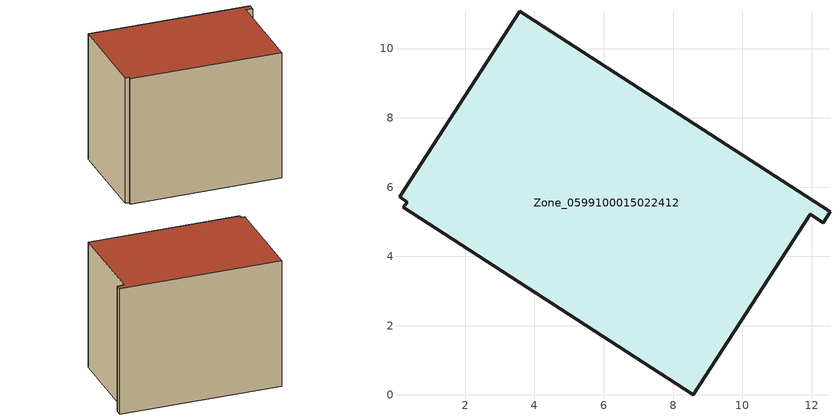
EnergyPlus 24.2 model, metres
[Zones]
Zone_0599100015022412
 floor ground (C_G): 8.59,0 0.21,5.42 0.33,5.57 0.1,5.72 3.58,11.08 12.53,5.28 12.33,4.98 11.96,5.22 z0.93
 wall outside (C_F): 12.53,5.28 3.58,11.08 0.1,5.72 0.33,5.57 0.21,5.42 8.59,0 11.96,5.22 12.33,4.98 12.53,5.28 z0.93:9.59
 roof outside (C_R): 0.21,5.42 8.59,0 11.96,5.22 12.33,4.98 12.53,5.28 3.58,11.08 0.1,5.72 0.33,5.57 z9.59
[BUILDING]
Pand.0599100015022412: North Axis=0; Terrain=City; Loads Convergence Tolerance Value=0.04; Temperature Convergence Tolerance Value=0.4; Solar Distribution=FullExterior; Maximum Number of Warmup Days=25; Minimum Number of Warmup Days=1
[Site:Location]
Rotterdam.The.Hague.AP_ZH_NLD Design_Conditions: Latitude=51.96; Longitude=4.45; Time Zone=1; Elevation=-4.5
[SITE:GROUNDTEMPERATURE:BUILDINGSURFACE]
18, 18, 18, 18, 18, 18, 18, 18, 18, 18, 18, 18
[MATERIAL] Thermal Absorptance=0.9; Solar Absorptance=0.7; Visible Absorptance=0.7
Name | Roughness | Thickness | Conductivity | Density | Specific Heat
G.TC.2006-2014 | MediumSmooth | 0.15 | 0.06 | 540 | 1210
F.TC.2006-2014 | Rough | 0.3 | 0.12 | 1920 | 840
R.TC.2006-2014 | MediumRough | 0.2 | 0.08 | 1500 | 1000
[CONSTRUCTION]
C_G: G.TC.2006-2014
C_F: F.TC.2006-2014
C_R: R.TC.2006-2014
[ZONE]
Zone_0599100015022412: Type=1; Multiplier=1; Ceiling Height=Autocalculate; Volume=Autocalculate; Floor Area=autocalculate; Part of Total Floor Area=Yes
[ZONEINFILTRATION:DESIGNFLOWRATE]
Infil_Zone_0599100015022412: Zone or ZoneList or Space or SpaceList=Zone_0599100015022412; Schedule=AlwaysOn; Design Flow Rate Calculation Method=Flow/Area; Flow Rate per Floor Area=0.0015; Constant Term Coefficient=1; Temperature Term Coefficient=0; Velocity Term Coefficient=0; Velocity Squared Term Coefficient=0
[HVACTEMPLATE:ZONE:IDEALLOADSAIRSYSTEM]
Zone_0599100015022412: Maximum Heating Supply Air Temperature=50; Minimum Cooling Supply Air Temperature=13; Maximum Heating Supply Air Humidity Ratio=0.0156; Minimum Cooling Supply Air Humidity Ratio=0.0077; Heating Limit=NoLimit; Cooling Limit=NoLimit; Dehumidification Control Type=ConstantSensibleHeatRatio; Cooling Sensible Heat Ratio=0.7; Dehumidification Setpoint=60; Humidification Control Type=None; Humidification Setpoint=30; Outdoor Air Method=None; Outdoor Air Flow Rate per Person=0.00944; Outdoor Air Flow Rate per Zone Floor Area=0; Outdoor Air Flow Rate per Zone=0; Demand Controlled Ventilation Type=None; Outdoor Air Economizer Type=NoEconomizer; Heat Recovery Type=None; Sensible Heat Recovery Effectiveness=0.7; Latent Heat Recovery Effectiveness=0.65
[ZONECONTROL:THERMOSTAT]
ThermostatControl_Zone_0599100015022412: Zone or ZoneList=Zone_0599100015022412; Control Type Schedule=DualSetpointControlType; Control 1=Thermostat_Zone_0599100015022412; Temperature Difference Between Cutout And Setpoint=0
[THERMOSTATSETPOINT:DUALSETPOINT]
Thermostat_Zone_0599100015022412: Heating Setpoint Temperature Schedule=HeatingSetpoint_Zone_0599100015022412; Cooling Setpoint Temperature Schedule=CoolingSetpoint_Zone_0599100015022412
[SCHEDULE:COMPACT]
HeatingSetpoint_Zone_0599100015022412: Through: 12/31, For: AllDays, Until: 24:00, 21
CoolingSetpoint_Zone_0599100015022412: Through: 12/31, For: AllDays, Until: 24:00, 24
DualSetpointControlType: Through: 12/31, For: AllDays, Until: 24:00, 4
AlwaysOn: Through: 12/31, For: AllDays, Until: 24:00, 1
